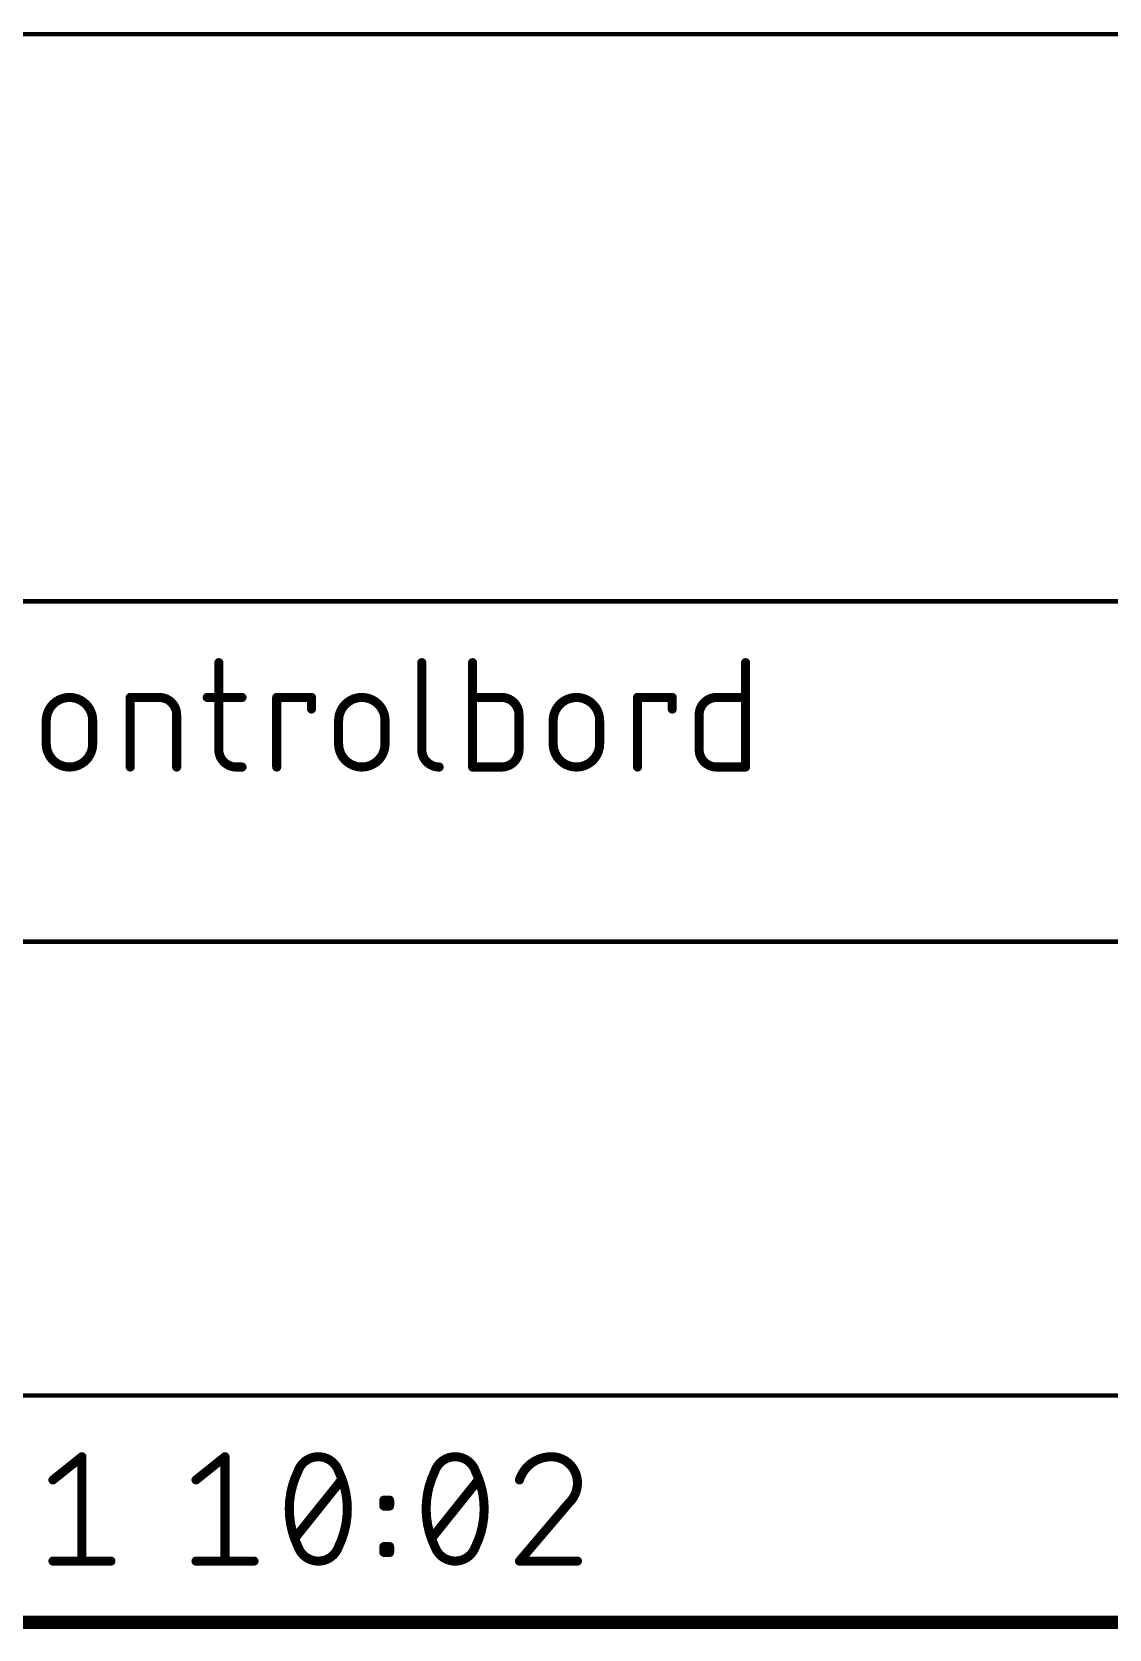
# Model space of a CAD drawing. Extents: x 0 to 389, y 0 to 264.
# Drawn here: x 192.85 to 216.95, y -0.15 to 35.61 of the extents above; entities that cross this region are included whole.
import ezdxf

# ---------------------------------------------------------------- set-up
doc = ezdxf.new("R2010")
doc.units = 0
doc.layers.add('94', color=12, linetype='CONTINUOUS')

msp = doc.modelspace()

# ---------------------------------------------------------------- linework, layer by layer
at = {"layer": '94'}
for points, const_width in [([(264.16, 35.56), (162.56, 35.56)], 0.1016), ([(162.56, 22.86), (264.16, 22.86)], 0.1016), ([(197.0291, 21.4884), (197.0291, 19.5411)], 0.2032), ([(201.5704, 21.4884), (201.5704, 19.5411)], 0.2032), ([(202.708, 21.4884), (202.708, 19.1516)], 0.2032), ([(208.8169, 21.4884), (208.8169, 19.1516)], 0.2032), ([(195.0474, 19.1516), (195.0474, 20.7095)], 0.2032), ([(195.0474, 20.7095), (195.6965, 20.7095)], 0.2032), ([(196.7695, 20.7095), (197.5484, 20.7095)], 0.2032), ([(198.3248, 19.1516), (198.3248, 20.7095)], 0.2032), ([(198.3248, 20.7095), (199.1037, 20.7095)], 0.2032), ([(199.1037, 20.7095), (199.1037, 20.4498)], 0.2032), ([(203.3571, 20.7095), (202.708, 20.7095)], 0.2032), ([(206.3979, 19.1516), (206.3979, 20.7095)], 0.2032), ([(206.3979, 20.7095), (207.1768, 20.7095)], 0.2032), ([(207.1768, 20.7095), (207.1768, 20.4498)], 0.2032), ([(208.1678, 20.7095), (208.8169, 20.7095)], 0.2032), ([(196.0859, 20.32), (196.0859, 19.1516)], 0.2032), ([(203.7466, 19.5411), (203.7466, 20.32)], 0.2032), ([(207.7783, 19.5411), (207.7783, 20.32)], 0.2032), ([(193.1683, 19.6709), (193.1683, 20.1902)], 0.2032), ([(194.2068, 20.1902), (194.2068, 19.6709)], 0.2032), ([(199.7103, 19.6709), (199.7103, 20.1902)], 0.2032), ([(200.7489, 20.1902), (200.7489, 19.6709)], 0.2032), ([(204.5124, 19.6709), (204.5124, 20.1902)], 0.2032), ([(205.551, 20.1902), (205.551, 19.6709)], 0.2032), ([(197.4186, 19.1516), (197.5484, 19.1516)], 0.2032), ([(202.708, 19.1516), (203.3571, 19.1516)], 0.2032), ([(208.8169, 19.1516), (208.1678, 19.1516)], 0.2032), ([(250.19, 15.24), (162.56, 15.24)], 0.1016), ([(162.56, 5.08), (233.68, 5.08)], 0.1016), ([(193.3173, 3.1891), (193.9665, 3.7084)], 0.2032), ([(193.9665, 3.7084), (193.9665, 1.3716)], 0.2032), ([(196.5188, 3.1891), (197.1679, 3.7084)], 0.2032), ([(197.1679, 3.7084), (197.1679, 1.3716)], 0.2032), ([(198.7365, 1.8909), (199.775, 3.1891)], 0.2032), ([(201.7987, 1.8909), (202.8373, 3.1891)], 0.2032), ([(200.7219, 2.6049), (200.7219, 2.7347)], 0.2032), ([(200.7219, 2.7347), (200.8518, 2.7347)], 0.2032), ([(200.8518, 2.6049), (200.7219, 2.6049)], 0.2032), ([(200.8518, 2.7347), (200.8518, 2.6049)], 0.2032), ([(204.8602, 2.6698), (203.7567, 1.3716)], 0.2032), ([(200.7219, 1.5663), (200.7219, 1.6962)], 0.2032), ([(200.7219, 1.6962), (200.8518, 1.6962)], 0.2032), ([(200.8518, 1.6962), (200.8518, 1.5663)], 0.2032), ([(193.3173, 1.3716), (194.6156, 1.3716)], 0.2032), ([(196.5188, 1.3716), (197.817, 1.3716)], 0.2032), ([(200.8518, 1.5663), (200.7219, 1.5663)], 0.2032), ([(203.7567, 1.3716), (205.055, 1.3716)], 0.2032), ([(0, 0), (388.62, 0)], 0.3), ([(162.56, 0), (233.68, 0)], 0.1016)]:
    msp.add_lwpolyline(points, dxfattribs=dict(at, const_width=const_width))
for points, const_width in [([(197.0799, 21.4884, 1), (196.9783, 21.4884)], 0.1016), ([(201.6212, 21.4884, 1), (201.5196, 21.4884)], 0.1016), ([(202.7588, 21.4884, 1), (202.6572, 21.4884)], 0.1016), ([(208.8677, 21.4884, 1), (208.7661, 21.4884)], 0.1016), ([(194.2068, 20.1902, 1), (193.1683, 20.1902)], 0.2032), ([(195.0982, 20.7095, 1), (194.9966, 20.7095)], 0.1016), ([(195.0474, 20.7603, 1), (195.0474, 20.6587)], 0.1016), ([(196.0859, 20.32, 0.4142), (195.6965, 20.7095)], 0.2032), ([(195.6965, 20.7603, 1), (195.6965, 20.6587)], 0.1016), ([(195.6965, 20.6587, 1), (195.6965, 20.7603)], 0.1016), ([(196.7695, 20.7603, 1), (196.7695, 20.6587)], 0.1016), ([(197.5484, 20.6587, 1), (197.5484, 20.7603)], 0.1016), ([(198.3756, 20.7095, 1), (198.274, 20.7095)], 0.1016), ([(198.3248, 20.7603, 1), (198.3248, 20.6587)], 0.1016), ([(199.1545, 20.7095, 1), (199.0529, 20.7095)], 0.1016), ([(199.1037, 20.6587, 1), (199.1037, 20.7603)], 0.1016), ([(200.7489, 20.1902, 1), (199.7103, 20.1902)], 0.2032), ([(202.708, 20.7603, 1), (202.708, 20.6587)], 0.1016), ([(203.7466, 20.32, 0.4142), (203.3571, 20.7095)], 0.2032), ([(203.3571, 20.7603, 1), (203.3571, 20.6587)], 0.1016), ([(203.3571, 20.6587, 1), (203.3571, 20.7603)], 0.1016), ([(205.551, 20.1902, 1), (204.5124, 20.1902)], 0.2032), ([(206.4487, 20.7095, 1), (206.3471, 20.7095)], 0.1016), ([(206.3979, 20.7603, 1), (206.3979, 20.6587)], 0.1016), ([(207.2276, 20.7095, 1), (207.126, 20.7095)], 0.1016), ([(207.1768, 20.6587, 1), (207.1768, 20.7603)], 0.1016), ([(208.1678, 20.7095, 0.4142), (207.7783, 20.32)], 0.2032), ([(208.1678, 20.7603, 1), (208.1678, 20.6587)], 0.1016), ([(208.1678, 20.6587, 1), (208.1678, 20.7603)], 0.1016), ([(208.8169, 20.6587, 1), (208.8169, 20.7603)], 0.1016), ([(196.1367, 20.32, 1), (196.0351, 20.32)], 0.1016), ([(199.0529, 20.4498, 1), (199.1545, 20.4498)], 0.1016), ([(203.7974, 20.32, 1), (203.6958, 20.32)], 0.1016), ([(207.126, 20.4498, 1), (207.2276, 20.4498)], 0.1016), ([(207.8291, 20.32, 1), (207.7275, 20.32)], 0.1016), ([(193.2191, 20.1902, 1), (193.1175, 20.1902)], 0.1016), ([(193.1175, 20.1902, 1), (193.2191, 20.1902)], 0.1016), ([(194.2576, 20.1902, 1), (194.156, 20.1902)], 0.1016), ([(194.156, 20.1902, 1), (194.2576, 20.1902)], 0.1016), ([(196.0351, 20.32, 1), (196.1367, 20.32)], 0.1016), ([(199.7611, 20.1902, 1), (199.6595, 20.1902)], 0.1016), ([(199.6595, 20.1902, 1), (199.7611, 20.1902)], 0.1016), ([(200.7997, 20.1902, 1), (200.698, 20.1902)], 0.1016), ([(200.698, 20.1902, 1), (200.7997, 20.1902)], 0.1016), ([(203.6958, 20.32, 1), (203.7974, 20.32)], 0.1016), ([(204.5632, 20.1902, 1), (204.4616, 20.1902)], 0.1016), ([(204.4616, 20.1902, 1), (204.5632, 20.1902)], 0.1016), ([(205.6018, 20.1902, 1), (205.5002, 20.1902)], 0.1016), ([(205.5002, 20.1902, 1), (205.6018, 20.1902)], 0.1016), ([(207.7275, 20.32, 1), (207.8291, 20.32)], 0.1016), ([(193.1683, 19.6709, 1), (194.2068, 19.6709)], 0.2032), ([(193.2191, 19.6709, 1), (193.1175, 19.6709)], 0.1016), ([(193.1175, 19.6709, 1), (193.2191, 19.6709)], 0.1016), ([(194.2576, 19.6709, 1), (194.156, 19.6709)], 0.1016), ([(194.156, 19.6709, 1), (194.2576, 19.6709)], 0.1016), ([(199.7103, 19.6709, 1), (200.7489, 19.6709)], 0.2032), ([(199.7611, 19.6709, 1), (199.6595, 19.6709)], 0.1016), ([(199.6595, 19.6709, 1), (199.7611, 19.6709)], 0.1016), ([(200.7997, 19.6709, 1), (200.698, 19.6709)], 0.1016), ([(200.698, 19.6709, 1), (200.7997, 19.6709)], 0.1016), ([(204.5124, 19.6709, 1), (205.551, 19.6709)], 0.2032), ([(204.5632, 19.6709, 1), (204.4616, 19.6709)], 0.1016), ([(204.4616, 19.6709, 1), (204.5632, 19.6709)], 0.1016), ([(205.6018, 19.6709, 1), (205.5002, 19.6709)], 0.1016), ([(205.5002, 19.6709, 1), (205.6018, 19.6709)], 0.1016), ([(197.0291, 19.5411, 0.4142), (197.4186, 19.1516)], 0.2032), ([(197.0799, 19.5411, 1), (196.9783, 19.5411)], 0.1016), ([(196.9783, 19.5411, 1), (197.0799, 19.5411)], 0.1016), ([(201.5704, 19.5411, 0.4142), (201.9598, 19.1516)], 0.2032), ([(201.6212, 19.5411, 1), (201.5196, 19.5411)], 0.1016), ([(201.5196, 19.5411, 1), (201.6212, 19.5411)], 0.1016), ([(203.3571, 19.1516, 0.4142), (203.7466, 19.5411)], 0.2032), ([(203.7974, 19.5411, 1), (203.6958, 19.5411)], 0.1016), ([(203.6958, 19.5411, 1), (203.7974, 19.5411)], 0.1016), ([(207.7783, 19.5411, 0.4142), (208.1678, 19.1516)], 0.2032), ([(207.8291, 19.5411, 1), (207.7275, 19.5411)], 0.1016), ([(207.7275, 19.5411, 1), (207.8291, 19.5411)], 0.1016), ([(194.9966, 19.1516, 1), (195.0982, 19.1516)], 0.1016), ([(196.0351, 19.1516, 1), (196.1367, 19.1516)], 0.1016), ([(197.4186, 19.2024, 1), (197.4186, 19.1008)], 0.1016), ([(197.4186, 19.1008, 1), (197.4186, 19.2024)], 0.1016), ([(197.5484, 19.1008, 1), (197.5484, 19.2024)], 0.1016), ([(198.274, 19.1516, 1), (198.3756, 19.1516)], 0.1016), ([(201.9598, 19.1008, 1), (201.9598, 19.2024)], 0.1016), ([(202.708, 19.2024, 1), (202.708, 19.1008)], 0.1016), ([(202.6572, 19.1516, 1), (202.7588, 19.1516)], 0.1016), ([(203.3571, 19.2024, 1), (203.3571, 19.1008)], 0.1016), ([(203.3571, 19.1008, 1), (203.3571, 19.2024)], 0.1016), ([(206.3471, 19.1516, 1), (206.4487, 19.1516)], 0.1016), ([(208.1678, 19.2024, 1), (208.1678, 19.1008)], 0.1016), ([(208.1678, 19.1008, 1), (208.1678, 19.2024)], 0.1016), ([(208.7661, 19.1516, 1), (208.8677, 19.1516)], 0.1016), ([(208.8169, 19.1008, 1), (208.8169, 19.2024)], 0.1016), ([(194.0173, 3.7084, 1), (193.9157, 3.7084)], 0.1016), ([(193.9982, 3.6687, 1), (193.9347, 3.7481)], 0.1016), ([(197.2187, 3.7084, 1), (197.1171, 3.7084)], 0.1016), ([(197.1996, 3.6687, 1), (197.1361, 3.7481)], 0.1016), ([(199.2557, 3.7084, 0.3205), (198.8014, 3.3838)], 0.2032), ([(199.7101, 3.3838, 0.3205), (199.2557, 3.7084)], 0.2032), ([(199.2557, 3.7592, 1), (199.2557, 3.6576)], 0.1016), ([(199.2557, 3.6576, 1), (199.2557, 3.7592)], 0.1016), ([(202.318, 3.7084, 0.3205), (201.8636, 3.3838)], 0.2032), ([(202.7723, 3.3838, 0.3205), (202.318, 3.7084)], 0.2032), ([(202.318, 3.7592, 1), (202.318, 3.6576)], 0.1016), ([(202.318, 3.6576, 1), (202.318, 3.7592)], 0.1016), ([(204.4708, 3.7084, 0.3252), (203.7567, 3.1891)], 0.2032), ([(205.055, 3.1242, 0.4142), (204.4708, 3.7084)], 0.2032), ([(204.4708, 3.7592, 1), (204.4708, 3.6576)], 0.1016), ([(204.4708, 3.6576, 1), (204.4708, 3.7592)], 0.1016), ([(193.2856, 3.2288, 1), (193.3491, 3.1494)], 0.1016), ([(196.487, 3.2288, 1), (196.5505, 3.1494)], 0.1016), ([(198.8014, 3.3838, 0.1139), (198.6066, 2.54)], 0.2032), ([(198.7533, 3.4003, 1), (198.8494, 3.3674)], 0.1016), ([(198.847, 3.3616, 1), (198.7557, 3.4061)], 0.1016), ([(199.9049, 2.54, 0.1139), (199.7101, 3.3838)], 0.2032), ([(199.7558, 3.4061, 1), (199.6645, 3.3616)], 0.1016), ([(199.6621, 3.3674, 1), (199.7582, 3.4003)], 0.1016), ([(199.8147, 3.1574, 1), (199.7354, 3.2208)], 0.1016), ([(201.8636, 3.3838, 0.1139), (201.6689, 2.54)], 0.2032), ([(201.8155, 3.4003, 1), (201.9116, 3.3674)], 0.1016), ([(201.9092, 3.3616, 1), (201.8179, 3.4061)], 0.1016), ([(202.9671, 2.54, 0.1139), (202.7723, 3.3838)], 0.2032), ([(202.818, 3.4061, 1), (202.7267, 3.3616)], 0.1016), ([(202.7243, 3.3674, 1), (202.8204, 3.4003)], 0.1016), ([(202.8769, 3.1574, 1), (202.7976, 3.2208)], 0.1016), ([(203.7084, 3.2048, 1), (203.8051, 3.1735)], 0.1016), ([(204.8602, 2.6698, 0.2053), (205.055, 3.1242)], 0.2032), ([(205.1058, 3.1242, 1), (205.0042, 3.1242)], 0.1016), ([(205.0042, 3.1242, 1), (205.1058, 3.1242)], 0.1016), ([(198.6066, 2.54, 0.1139), (198.8014, 1.6962)], 0.2032), ([(198.6574, 2.54, 1), (198.5558, 2.54)], 0.1016), ([(198.5558, 2.54, 1), (198.6574, 2.54)], 0.1016), ([(199.7101, 1.6962, 0.1139), (199.9049, 2.54)], 0.2032), ([(199.9557, 2.54, 1), (199.8541, 2.54)], 0.1016), ([(199.8541, 2.54, 1), (199.9557, 2.54)], 0.1016), ([(200.7727, 2.7347, 1), (200.6711, 2.7347)], 0.1016), ([(200.7219, 2.7855, 1), (200.7219, 2.6839)], 0.1016), ([(200.7219, 2.6557, 1), (200.7219, 2.5541)], 0.1016), ([(200.6711, 2.6049, 1), (200.7727, 2.6049)], 0.1016), ([(200.9026, 2.7347, 1), (200.801, 2.7347)], 0.1016), ([(200.801, 2.6049, 1), (200.9026, 2.6049)], 0.1016), ([(200.8518, 2.6839, 1), (200.8518, 2.7855)], 0.1016), ([(200.8518, 2.5541, 1), (200.8518, 2.6557)], 0.1016), ([(201.6689, 2.54, 0.1139), (201.8636, 1.6962)], 0.2032), ([(201.7197, 2.54, 1), (201.6181, 2.54)], 0.1016), ([(201.6181, 2.54, 1), (201.7197, 2.54)], 0.1016), ([(202.7723, 1.6962, 0.1139), (202.9671, 2.54)], 0.2032), ([(203.0179, 2.54, 1), (202.9163, 2.54)], 0.1016), ([(202.9163, 2.54, 1), (203.0179, 2.54)], 0.1016), ([(204.8252, 2.7066, 1), (204.8953, 2.633)], 0.1016), ([(204.8989, 2.6369, 1), (204.8215, 2.7027)], 0.1016), ([(198.6968, 1.9226, 1), (198.7761, 1.8592)], 0.1016), ([(198.8014, 1.6962, 0.3205), (199.2557, 1.3716)], 0.2032), ([(198.8494, 1.7126, 1), (198.7533, 1.6797)], 0.1016), ([(199.2557, 1.3716, 0.3205), (199.7101, 1.6962)], 0.2032), ([(199.7582, 1.6797, 1), (199.6621, 1.7126)], 0.1016), ([(200.7727, 1.6962, 1), (200.6711, 1.6962)], 0.1016), ([(200.7219, 1.747, 1), (200.7219, 1.6454)], 0.1016), ([(200.9026, 1.6962, 1), (200.801, 1.6962)], 0.1016), ([(200.8518, 1.6454, 1), (200.8518, 1.747)], 0.1016), ([(201.759, 1.9226, 1), (201.8383, 1.8592)], 0.1016), ([(201.8636, 1.6962, 0.3205), (202.318, 1.3716)], 0.2032), ([(201.9116, 1.7126, 1), (201.8155, 1.6797)], 0.1016), ([(202.318, 1.3716, 0.3205), (202.7723, 1.6962)], 0.2032), ([(202.8204, 1.6797, 1), (202.7243, 1.7126)], 0.1016), ([(193.3173, 1.4224, 1), (193.3173, 1.3208)], 0.1016), ([(194.6156, 1.3208, 1), (194.6156, 1.4224)], 0.1016), ([(196.5188, 1.4224, 1), (196.5188, 1.3208)], 0.1016), ([(197.817, 1.3208, 1), (197.817, 1.4224)], 0.1016), ([(198.7557, 1.6739, 1), (198.847, 1.7184)], 0.1016), ([(199.2557, 1.4224, 1), (199.2557, 1.3208)], 0.1016), ([(199.2557, 1.3208, 1), (199.2557, 1.4224)], 0.1016), ([(199.6645, 1.7184, 1), (199.7558, 1.6739)], 0.1016), ([(200.7219, 1.6171, 1), (200.7219, 1.5155)], 0.1016), ([(200.6711, 1.5663, 1), (200.7727, 1.5663)], 0.1016), ([(200.801, 1.5663, 1), (200.9026, 1.5663)], 0.1016), ([(200.8518, 1.5155, 1), (200.8518, 1.6171)], 0.1016), ([(201.8179, 1.6739, 1), (201.9092, 1.7184)], 0.1016), ([(202.318, 1.4224, 1), (202.318, 1.3208)], 0.1016), ([(202.318, 1.3208, 1), (202.318, 1.4224)], 0.1016), ([(202.7267, 1.7184, 1), (202.818, 1.6739)], 0.1016), ([(203.7567, 1.4224, 1), (203.7567, 1.3208)], 0.1016), ([(203.718, 1.4045, 1), (203.7954, 1.3387)], 0.1016), ([(205.055, 1.3208, 1), (205.055, 1.4224)], 0.1016), ([(193.9157, 1.3716, 1), (194.0173, 1.3716)], 0.1016), ([(197.1171, 1.3716, 1), (197.2187, 1.3716)], 0.1016)]:
    msp.add_lwpolyline(points, format="xyb", dxfattribs=dict(at, const_width=const_width))

doc.saveas('drawing.dxf')
